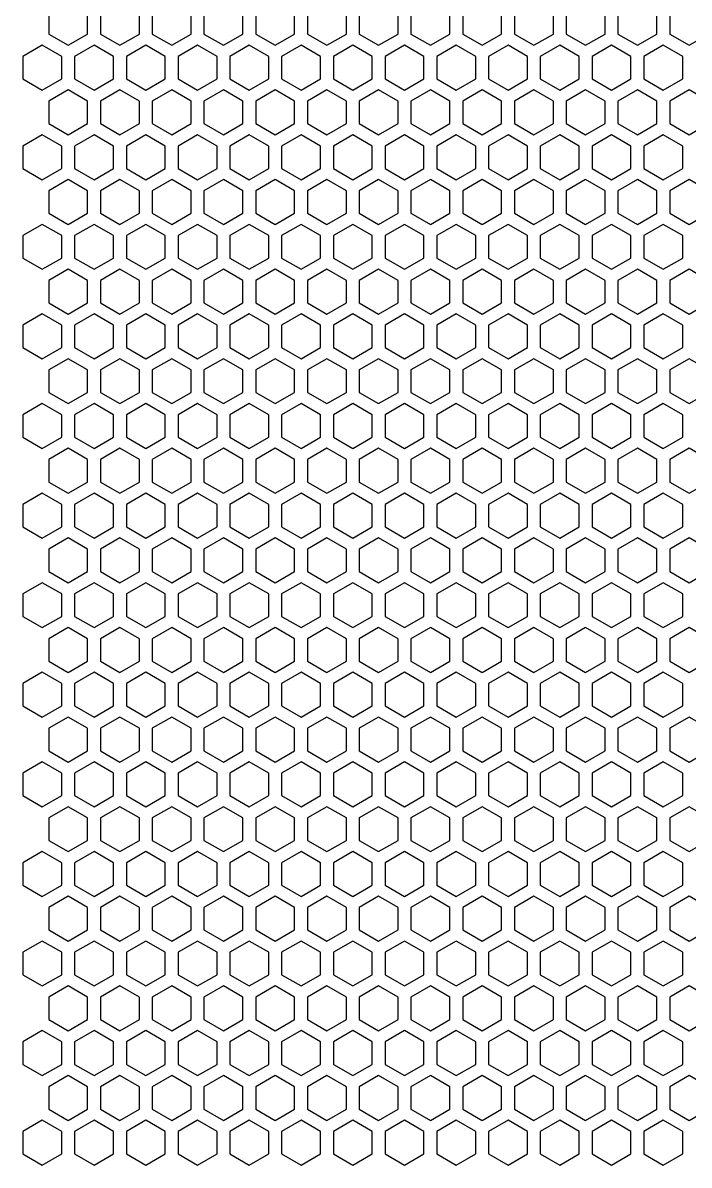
# Model space of a CAD drawing. Header units: millimetres. Extents: x -2 to 201, y -2 to 173.
# Drawn here: x -1.5 to 50.4, y -1.8 to 87.3 of the extents above; entities that cross this region are included whole.
import ezdxf

# ---------------------------------------------------------------- set-up
doc = ezdxf.new("R2010")
doc.units = ezdxf.units.MM
doc.layers.get('0').update_dxf_attribs({"linetype": 'CONTINUOUS'})

msp = doc.modelspace()

# ---------------------------------------------------------------- linework, layer by layer
for points in [[(3.531089, 88.150635), (2.015544, 89.025635), (0.5, 88.150635), (0.5, 86.400635), (2.015544, 85.525635), (3.531089, 86.400635)], [(7.562178, 88.150635), (6.046633, 89.025635), (4.531089, 88.150635), (4.531089, 86.400635), (6.046633, 85.525635), (7.562178, 86.400635)], [(11.593267, 88.150635), (10.077722, 89.025635), (8.562178, 88.150635), (8.562178, 86.400635), (10.077722, 85.525635), (11.593267, 86.400635)], [(15.624356, 88.150635), (14.108811, 89.025635), (12.593267, 88.150635), (12.593267, 86.400635), (14.108811, 85.525635), (15.624356, 86.400635)], [(19.655445, 88.150635), (18.1399, 89.025635), (16.624356, 88.150635), (16.624356, 86.400635), (18.1399, 85.525635), (19.655445, 86.400635)], [(23.686533, 88.150635), (22.170989, 89.025635), (20.655445, 88.150635), (20.655445, 86.400635), (22.170989, 85.525635), (23.686533, 86.400635)], [(27.717622, 88.150635), (26.202078, 89.025635), (24.686533, 88.150635), (24.686533, 86.400635), (26.202078, 85.525635), (27.717622, 86.400635)], [(31.748711, 88.150635), (30.233167, 89.025635), (28.717622, 88.150635), (28.717622, 86.400635), (30.233167, 85.525635), (31.748711, 86.400635)], [(35.7798, 88.150635), (34.264256, 89.025635), (32.748711, 88.150635), (32.748711, 86.400635), (34.264256, 85.525635), (35.7798, 86.400635)], [(39.810889, 88.150635), (38.295345, 89.025635), (36.7798, 88.150635), (36.7798, 86.400635), (38.295345, 85.525635), (39.810889, 86.400635)], [(43.841978, 88.150635), (42.326434, 89.025635), (40.810889, 88.150635), (40.810889, 86.400635), (42.326434, 85.525635), (43.841978, 86.400635)], [(47.873067, 88.150635), (46.357523, 89.025635), (44.841978, 88.150635), (44.841978, 86.400635), (46.357523, 85.525635), (47.873067, 86.400635)], [(51.904156, 88.150635), (50.388611, 89.025635), (48.873067, 88.150635), (48.873067, 86.400635), (50.388611, 85.525635), (51.904156, 86.400635)], [(1.515544, 84.65961), (0, 85.53461), (-1.515544, 84.65961), (-1.515544, 82.90961), (0, 82.03461), (1.515544, 82.90961)], [(5.546633, 84.65961), (4.031089, 85.53461), (2.515544, 84.65961), (2.515544, 82.90961), (4.031089, 82.03461), (5.546633, 82.90961)], [(9.577722, 84.65961), (8.062178, 85.53461), (6.546633, 84.65961), (6.546633, 82.90961), (8.062178, 82.03461), (9.577722, 82.90961)], [(13.608811, 84.65961), (12.093267, 85.53461), (10.577722, 84.65961), (10.577722, 82.90961), (12.093267, 82.03461), (13.608811, 82.90961)], [(17.6399, 84.65961), (16.124356, 85.53461), (14.608811, 84.65961), (14.608811, 82.90961), (16.124356, 82.03461), (17.6399, 82.90961)], [(21.670989, 84.65961), (20.155445, 85.53461), (18.6399, 84.65961), (18.6399, 82.90961), (20.155445, 82.03461), (21.670989, 82.90961)], [(25.702078, 84.65961), (24.186533, 85.53461), (22.670989, 84.65961), (22.670989, 82.90961), (24.186533, 82.03461), (25.702078, 82.90961)], [(29.733167, 84.65961), (28.217622, 85.53461), (26.702078, 84.65961), (26.702078, 82.90961), (28.217622, 82.03461), (29.733167, 82.90961)], [(33.764256, 84.65961), (32.248711, 85.53461), (30.733167, 84.65961), (30.733167, 82.90961), (32.248711, 82.03461), (33.764256, 82.90961)], [(37.795345, 84.65961), (36.2798, 85.53461), (34.764256, 84.65961), (34.764256, 82.90961), (36.2798, 82.03461), (37.795345, 82.90961)], [(41.826434, 84.65961), (40.310889, 85.53461), (38.795345, 84.65961), (38.795345, 82.90961), (40.310889, 82.03461), (41.826434, 82.90961)], [(45.857523, 84.65961), (44.341978, 85.53461), (42.826434, 84.65961), (42.826434, 82.90961), (44.341978, 82.03461), (45.857523, 82.90961)], [(49.888611, 84.65961), (48.373067, 85.53461), (46.857523, 84.65961), (46.857523, 82.90961), (48.373067, 82.03461), (49.888611, 82.90961)], [(3.531089, 81.168584), (2.015544, 82.043584), (0.5, 81.168584), (0.5, 79.418584), (2.015544, 78.543584), (3.531089, 79.418584)], [(7.562178, 81.168584), (6.046633, 82.043584), (4.531089, 81.168584), (4.531089, 79.418584), (6.046633, 78.543584), (7.562178, 79.418584)], [(11.593267, 81.168584), (10.077722, 82.043584), (8.562178, 81.168584), (8.562178, 79.418584), (10.077722, 78.543584), (11.593267, 79.418584)], [(15.624356, 81.168584), (14.108811, 82.043584), (12.593267, 81.168584), (12.593267, 79.418584), (14.108811, 78.543584), (15.624356, 79.418584)], [(19.655445, 81.168584), (18.1399, 82.043584), (16.624356, 81.168584), (16.624356, 79.418584), (18.1399, 78.543584), (19.655445, 79.418584)], [(23.686533, 81.168584), (22.170989, 82.043584), (20.655445, 81.168584), (20.655445, 79.418584), (22.170989, 78.543584), (23.686533, 79.418584)], [(27.717622, 81.168584), (26.202078, 82.043584), (24.686533, 81.168584), (24.686533, 79.418584), (26.202078, 78.543584), (27.717622, 79.418584)], [(31.748711, 81.168584), (30.233167, 82.043584), (28.717622, 81.168584), (28.717622, 79.418584), (30.233167, 78.543584), (31.748711, 79.418584)], [(35.7798, 81.168584), (34.264256, 82.043584), (32.748711, 81.168584), (32.748711, 79.418584), (34.264256, 78.543584), (35.7798, 79.418584)], [(39.810889, 81.168584), (38.295345, 82.043584), (36.7798, 81.168584), (36.7798, 79.418584), (38.295345, 78.543584), (39.810889, 79.418584)], [(43.841978, 81.168584), (42.326434, 82.043584), (40.810889, 81.168584), (40.810889, 79.418584), (42.326434, 78.543584), (43.841978, 79.418584)], [(47.873067, 81.168584), (46.357523, 82.043584), (44.841978, 81.168584), (44.841978, 79.418584), (46.357523, 78.543584), (47.873067, 79.418584)], [(51.904156, 81.168584), (50.388611, 82.043584), (48.873067, 81.168584), (48.873067, 79.418584), (50.388611, 78.543584), (51.904156, 79.418584)], [(1.515544, 77.677559), (0, 78.552559), (-1.515544, 77.677559), (-1.515544, 75.927559), (0, 75.052559), (1.515544, 75.927559)], [(5.546633, 77.677559), (4.031089, 78.552559), (2.515544, 77.677559), (2.515544, 75.927559), (4.031089, 75.052559), (5.546633, 75.927559)], [(9.577722, 77.677559), (8.062178, 78.552559), (6.546633, 77.677559), (6.546633, 75.927559), (8.062178, 75.052559), (9.577722, 75.927559)], [(13.608811, 77.677559), (12.093267, 78.552559), (10.577722, 77.677559), (10.577722, 75.927559), (12.093267, 75.052559), (13.608811, 75.927559)], [(17.6399, 77.677559), (16.124356, 78.552559), (14.608811, 77.677559), (14.608811, 75.927559), (16.124356, 75.052559), (17.6399, 75.927559)], [(21.670989, 77.677559), (20.155445, 78.552559), (18.6399, 77.677559), (18.6399, 75.927559), (20.155445, 75.052559), (21.670989, 75.927559)], [(25.702078, 77.677559), (24.186533, 78.552559), (22.670989, 77.677559), (22.670989, 75.927559), (24.186533, 75.052559), (25.702078, 75.927559)], [(29.733167, 77.677559), (28.217622, 78.552559), (26.702078, 77.677559), (26.702078, 75.927559), (28.217622, 75.052559), (29.733167, 75.927559)], [(33.764256, 77.677559), (32.248711, 78.552559), (30.733167, 77.677559), (30.733167, 75.927559), (32.248711, 75.052559), (33.764256, 75.927559)], [(37.795345, 77.677559), (36.2798, 78.552559), (34.764256, 77.677559), (34.764256, 75.927559), (36.2798, 75.052559), (37.795345, 75.927559)], [(41.826434, 77.677559), (40.310889, 78.552559), (38.795345, 77.677559), (38.795345, 75.927559), (40.310889, 75.052559), (41.826434, 75.927559)], [(45.857523, 77.677559), (44.341978, 78.552559), (42.826434, 77.677559), (42.826434, 75.927559), (44.341978, 75.052559), (45.857523, 75.927559)], [(49.888611, 77.677559), (48.373067, 78.552559), (46.857523, 77.677559), (46.857523, 75.927559), (48.373067, 75.052559), (49.888611, 75.927559)], [(3.531089, 74.186533), (2.015544, 75.061533), (0.5, 74.186533), (0.5, 72.436533), (2.015544, 71.561533), (3.531089, 72.436533)], [(7.562178, 74.186533), (6.046633, 75.061533), (4.531089, 74.186533), (4.531089, 72.436533), (6.046633, 71.561533), (7.562178, 72.436533)], [(11.593267, 74.186533), (10.077722, 75.061533), (8.562178, 74.186533), (8.562178, 72.436533), (10.077722, 71.561533), (11.593267, 72.436533)], [(15.624356, 74.186533), (14.108811, 75.061533), (12.593267, 74.186533), (12.593267, 72.436533), (14.108811, 71.561533), (15.624356, 72.436533)], [(19.655445, 74.186533), (18.1399, 75.061533), (16.624356, 74.186533), (16.624356, 72.436533), (18.1399, 71.561533), (19.655445, 72.436533)], [(23.686533, 74.186533), (22.170989, 75.061533), (20.655445, 74.186533), (20.655445, 72.436533), (22.170989, 71.561533), (23.686533, 72.436533)], [(27.717622, 74.186533), (26.202078, 75.061533), (24.686533, 74.186533), (24.686533, 72.436533), (26.202078, 71.561533), (27.717622, 72.436533)], [(31.748711, 74.186533), (30.233167, 75.061533), (28.717622, 74.186533), (28.717622, 72.436533), (30.233167, 71.561533), (31.748711, 72.436533)], [(35.7798, 74.186533), (34.264256, 75.061533), (32.748711, 74.186533), (32.748711, 72.436533), (34.264256, 71.561533), (35.7798, 72.436533)], [(39.810889, 74.186533), (38.295345, 75.061533), (36.7798, 74.186533), (36.7798, 72.436533), (38.295345, 71.561533), (39.810889, 72.436533)], [(43.841978, 74.186533), (42.326434, 75.061533), (40.810889, 74.186533), (40.810889, 72.436533), (42.326434, 71.561533), (43.841978, 72.436533)], [(47.873067, 74.186533), (46.357523, 75.061533), (44.841978, 74.186533), (44.841978, 72.436533), (46.357523, 71.561533), (47.873067, 72.436533)], [(51.904156, 74.186533), (50.388611, 75.061533), (48.873067, 74.186533), (48.873067, 72.436533), (50.388611, 71.561533), (51.904156, 72.436533)], [(1.515544, 70.695508), (0, 71.570508), (-1.515544, 70.695508), (-1.515544, 68.945508), (0, 68.070508), (1.515544, 68.945508)], [(5.546633, 70.695508), (4.031089, 71.570508), (2.515544, 70.695508), (2.515544, 68.945508), (4.031089, 68.070508), (5.546633, 68.945508)], [(9.577722, 70.695508), (8.062178, 71.570508), (6.546633, 70.695508), (6.546633, 68.945508), (8.062178, 68.070508), (9.577722, 68.945508)], [(13.608811, 70.695508), (12.093267, 71.570508), (10.577722, 70.695508), (10.577722, 68.945508), (12.093267, 68.070508), (13.608811, 68.945508)], [(17.6399, 70.695508), (16.124356, 71.570508), (14.608811, 70.695508), (14.608811, 68.945508), (16.124356, 68.070508), (17.6399, 68.945508)], [(21.670989, 70.695508), (20.155445, 71.570508), (18.6399, 70.695508), (18.6399, 68.945508), (20.155445, 68.070508), (21.670989, 68.945508)], [(25.702078, 70.695508), (24.186533, 71.570508), (22.670989, 70.695508), (22.670989, 68.945508), (24.186533, 68.070508), (25.702078, 68.945508)], [(29.733167, 70.695508), (28.217622, 71.570508), (26.702078, 70.695508), (26.702078, 68.945508), (28.217622, 68.070508), (29.733167, 68.945508)], [(33.764256, 70.695508), (32.248711, 71.570508), (30.733167, 70.695508), (30.733167, 68.945508), (32.248711, 68.070508), (33.764256, 68.945508)], [(37.795345, 70.695508), (36.2798, 71.570508), (34.764256, 70.695508), (34.764256, 68.945508), (36.2798, 68.070508), (37.795345, 68.945508)], [(41.826434, 70.695508), (40.310889, 71.570508), (38.795345, 70.695508), (38.795345, 68.945508), (40.310889, 68.070508), (41.826434, 68.945508)], [(45.857523, 70.695508), (44.341978, 71.570508), (42.826434, 70.695508), (42.826434, 68.945508), (44.341978, 68.070508), (45.857523, 68.945508)], [(49.888611, 70.695508), (48.373067, 71.570508), (46.857523, 70.695508), (46.857523, 68.945508), (48.373067, 68.070508), (49.888611, 68.945508)], [(3.531089, 67.204483), (2.015544, 68.079483), (0.5, 67.204483), (0.5, 65.454483), (2.015544, 64.579483), (3.531089, 65.454483)], [(7.562178, 67.204483), (6.046633, 68.079483), (4.531089, 67.204483), (4.531089, 65.454483), (6.046633, 64.579483), (7.562178, 65.454483)], [(11.593267, 67.204483), (10.077722, 68.079483), (8.562178, 67.204483), (8.562178, 65.454483), (10.077722, 64.579483), (11.593267, 65.454483)], [(15.624356, 67.204483), (14.108811, 68.079483), (12.593267, 67.204483), (12.593267, 65.454483), (14.108811, 64.579483), (15.624356, 65.454483)], [(19.655445, 67.204483), (18.1399, 68.079483), (16.624356, 67.204483), (16.624356, 65.454483), (18.1399, 64.579483), (19.655445, 65.454483)], [(23.686533, 67.204483), (22.170989, 68.079483), (20.655445, 67.204483), (20.655445, 65.454483), (22.170989, 64.579483), (23.686533, 65.454483)], [(27.717622, 67.204483), (26.202078, 68.079483), (24.686533, 67.204483), (24.686533, 65.454483), (26.202078, 64.579483), (27.717622, 65.454483)], [(31.748711, 67.204483), (30.233167, 68.079483), (28.717622, 67.204483), (28.717622, 65.454483), (30.233167, 64.579483), (31.748711, 65.454483)], [(35.7798, 67.204483), (34.264256, 68.079483), (32.748711, 67.204483), (32.748711, 65.454483), (34.264256, 64.579483), (35.7798, 65.454483)], [(39.810889, 67.204483), (38.295345, 68.079483), (36.7798, 67.204483), (36.7798, 65.454483), (38.295345, 64.579483), (39.810889, 65.454483)], [(43.841978, 67.204483), (42.326434, 68.079483), (40.810889, 67.204483), (40.810889, 65.454483), (42.326434, 64.579483), (43.841978, 65.454483)], [(47.873067, 67.204483), (46.357523, 68.079483), (44.841978, 67.204483), (44.841978, 65.454483), (46.357523, 64.579483), (47.873067, 65.454483)], [(51.904156, 67.204483), (50.388611, 68.079483), (48.873067, 67.204483), (48.873067, 65.454483), (50.388611, 64.579483), (51.904156, 65.454483)], [(1.515544, 63.713457), (0, 64.588457), (-1.515544, 63.713457), (-1.515544, 61.963457), (0, 61.088457), (1.515544, 61.963457)], [(5.546633, 63.713457), (4.031089, 64.588457), (2.515544, 63.713457), (2.515544, 61.963457), (4.031089, 61.088457), (5.546633, 61.963457)], [(9.577722, 63.713457), (8.062178, 64.588457), (6.546633, 63.713457), (6.546633, 61.963457), (8.062178, 61.088457), (9.577722, 61.963457)], [(13.608811, 63.713457), (12.093267, 64.588457), (10.577722, 63.713457), (10.577722, 61.963457), (12.093267, 61.088457), (13.608811, 61.963457)], [(17.6399, 63.713457), (16.124356, 64.588457), (14.608811, 63.713457), (14.608811, 61.963457), (16.124356, 61.088457), (17.6399, 61.963457)], [(21.670989, 63.713457), (20.155445, 64.588457), (18.6399, 63.713457), (18.6399, 61.963457), (20.155445, 61.088457), (21.670989, 61.963457)], [(25.702078, 63.713457), (24.186533, 64.588457), (22.670989, 63.713457), (22.670989, 61.963457), (24.186533, 61.088457), (25.702078, 61.963457)], [(29.733167, 63.713457), (28.217622, 64.588457), (26.702078, 63.713457), (26.702078, 61.963457), (28.217622, 61.088457), (29.733167, 61.963457)], [(33.764256, 63.713457), (32.248711, 64.588457), (30.733167, 63.713457), (30.733167, 61.963457), (32.248711, 61.088457), (33.764256, 61.963457)], [(37.795345, 63.713457), (36.2798, 64.588457), (34.764256, 63.713457), (34.764256, 61.963457), (36.2798, 61.088457), (37.795345, 61.963457)], [(41.826434, 63.713457), (40.310889, 64.588457), (38.795345, 63.713457), (38.795345, 61.963457), (40.310889, 61.088457), (41.826434, 61.963457)], [(45.857523, 63.713457), (44.341978, 64.588457), (42.826434, 63.713457), (42.826434, 61.963457), (44.341978, 61.088457), (45.857523, 61.963457)], [(49.888611, 63.713457), (48.373067, 64.588457), (46.857523, 63.713457), (46.857523, 61.963457), (48.373067, 61.088457), (49.888611, 61.963457)], [(3.531089, 60.222432), (2.015544, 61.097432), (0.5, 60.222432), (0.5, 58.472432), (2.015544, 57.597432), (3.531089, 58.472432)], [(7.562178, 60.222432), (6.046633, 61.097432), (4.531089, 60.222432), (4.531089, 58.472432), (6.046633, 57.597432), (7.562178, 58.472432)], [(11.593267, 60.222432), (10.077722, 61.097432), (8.562178, 60.222432), (8.562178, 58.472432), (10.077722, 57.597432), (11.593267, 58.472432)], [(15.624356, 60.222432), (14.108811, 61.097432), (12.593267, 60.222432), (12.593267, 58.472432), (14.108811, 57.597432), (15.624356, 58.472432)], [(19.655445, 60.222432), (18.1399, 61.097432), (16.624356, 60.222432), (16.624356, 58.472432), (18.1399, 57.597432), (19.655445, 58.472432)], [(23.686533, 60.222432), (22.170989, 61.097432), (20.655445, 60.222432), (20.655445, 58.472432), (22.170989, 57.597432), (23.686533, 58.472432)], [(27.717622, 60.222432), (26.202078, 61.097432), (24.686533, 60.222432), (24.686533, 58.472432), (26.202078, 57.597432), (27.717622, 58.472432)], [(31.748711, 60.222432), (30.233167, 61.097432), (28.717622, 60.222432), (28.717622, 58.472432), (30.233167, 57.597432), (31.748711, 58.472432)], [(35.7798, 60.222432), (34.264256, 61.097432), (32.748711, 60.222432), (32.748711, 58.472432), (34.264256, 57.597432), (35.7798, 58.472432)], [(39.810889, 60.222432), (38.295345, 61.097432), (36.7798, 60.222432), (36.7798, 58.472432), (38.295345, 57.597432), (39.810889, 58.472432)], [(43.841978, 60.222432), (42.326434, 61.097432), (40.810889, 60.222432), (40.810889, 58.472432), (42.326434, 57.597432), (43.841978, 58.472432)], [(47.873067, 60.222432), (46.357523, 61.097432), (44.841978, 60.222432), (44.841978, 58.472432), (46.357523, 57.597432), (47.873067, 58.472432)], [(51.904156, 60.222432), (50.388611, 61.097432), (48.873067, 60.222432), (48.873067, 58.472432), (50.388611, 57.597432), (51.904156, 58.472432)], [(1.515544, 56.731406), (0, 57.606406), (-1.515544, 56.731406), (-1.515544, 54.981406), (0, 54.106406), (1.515544, 54.981406)], [(5.546633, 56.731406), (4.031089, 57.606406), (2.515544, 56.731406), (2.515544, 54.981406), (4.031089, 54.106406), (5.546633, 54.981406)], [(9.577722, 56.731406), (8.062178, 57.606406), (6.546633, 56.731406), (6.546633, 54.981406), (8.062178, 54.106406), (9.577722, 54.981406)], [(13.608811, 56.731406), (12.093267, 57.606406), (10.577722, 56.731406), (10.577722, 54.981406), (12.093267, 54.106406), (13.608811, 54.981406)], [(17.6399, 56.731406), (16.124356, 57.606406), (14.608811, 56.731406), (14.608811, 54.981406), (16.124356, 54.106406), (17.6399, 54.981406)], [(21.670989, 56.731406), (20.155445, 57.606406), (18.6399, 56.731406), (18.6399, 54.981406), (20.155445, 54.106406), (21.670989, 54.981406)], [(25.702078, 56.731406), (24.186533, 57.606406), (22.670989, 56.731406), (22.670989, 54.981406), (24.186533, 54.106406), (25.702078, 54.981406)], [(29.733167, 56.731406), (28.217622, 57.606406), (26.702078, 56.731406), (26.702078, 54.981406), (28.217622, 54.106406), (29.733167, 54.981406)], [(33.764256, 56.731406), (32.248711, 57.606406), (30.733167, 56.731406), (30.733167, 54.981406), (32.248711, 54.106406), (33.764256, 54.981406)], [(37.795345, 56.731406), (36.2798, 57.606406), (34.764256, 56.731406), (34.764256, 54.981406), (36.2798, 54.106406), (37.795345, 54.981406)], [(41.826434, 56.731406), (40.310889, 57.606406), (38.795345, 56.731406), (38.795345, 54.981406), (40.310889, 54.106406), (41.826434, 54.981406)], [(45.857523, 56.731406), (44.341978, 57.606406), (42.826434, 56.731406), (42.826434, 54.981406), (44.341978, 54.106406), (45.857523, 54.981406)], [(49.888611, 56.731406), (48.373067, 57.606406), (46.857523, 56.731406), (46.857523, 54.981406), (48.373067, 54.106406), (49.888611, 54.981406)], [(3.531089, 53.240381), (2.015544, 54.115381), (0.5, 53.240381), (0.5, 51.490381), (2.015544, 50.615381), (3.531089, 51.490381)], [(7.562178, 53.240381), (6.046633, 54.115381), (4.531089, 53.240381), (4.531089, 51.490381), (6.046633, 50.615381), (7.562178, 51.490381)], [(11.593267, 53.240381), (10.077722, 54.115381), (8.562178, 53.240381), (8.562178, 51.490381), (10.077722, 50.615381), (11.593267, 51.490381)], [(15.624356, 53.240381), (14.108811, 54.115381), (12.593267, 53.240381), (12.593267, 51.490381), (14.108811, 50.615381), (15.624356, 51.490381)], [(19.655445, 53.240381), (18.1399, 54.115381), (16.624356, 53.240381), (16.624356, 51.490381), (18.1399, 50.615381), (19.655445, 51.490381)], [(23.686533, 53.240381), (22.170989, 54.115381), (20.655445, 53.240381), (20.655445, 51.490381), (22.170989, 50.615381), (23.686533, 51.490381)], [(27.717622, 53.240381), (26.202078, 54.115381), (24.686533, 53.240381), (24.686533, 51.490381), (26.202078, 50.615381), (27.717622, 51.490381)], [(31.748711, 53.240381), (30.233167, 54.115381), (28.717622, 53.240381), (28.717622, 51.490381), (30.233167, 50.615381), (31.748711, 51.490381)], [(35.7798, 53.240381), (34.264256, 54.115381), (32.748711, 53.240381), (32.748711, 51.490381), (34.264256, 50.615381), (35.7798, 51.490381)], [(39.810889, 53.240381), (38.295345, 54.115381), (36.7798, 53.240381), (36.7798, 51.490381), (38.295345, 50.615381), (39.810889, 51.490381)], [(43.841978, 53.240381), (42.326434, 54.115381), (40.810889, 53.240381), (40.810889, 51.490381), (42.326434, 50.615381), (43.841978, 51.490381)], [(47.873067, 53.240381), (46.357523, 54.115381), (44.841978, 53.240381), (44.841978, 51.490381), (46.357523, 50.615381), (47.873067, 51.490381)], [(51.904156, 53.240381), (50.388611, 54.115381), (48.873067, 53.240381), (48.873067, 51.490381), (50.388611, 50.615381), (51.904156, 51.490381)], [(1.515544, 49.749356), (0, 50.624356), (-1.515544, 49.749356), (-1.515544, 47.999356), (0, 47.124356), (1.515544, 47.999356)], [(5.546633, 49.749356), (4.031089, 50.624356), (2.515544, 49.749356), (2.515544, 47.999356), (4.031089, 47.124356), (5.546633, 47.999356)], [(9.577722, 49.749356), (8.062178, 50.624356), (6.546633, 49.749356), (6.546633, 47.999356), (8.062178, 47.124356), (9.577722, 47.999356)], [(13.608811, 49.749356), (12.093267, 50.624356), (10.577722, 49.749356), (10.577722, 47.999356), (12.093267, 47.124356), (13.608811, 47.999356)], [(17.6399, 49.749356), (16.124356, 50.624356), (14.608811, 49.749356), (14.608811, 47.999356), (16.124356, 47.124356), (17.6399, 47.999356)], [(21.670989, 49.749356), (20.155445, 50.624356), (18.6399, 49.749356), (18.6399, 47.999356), (20.155445, 47.124356), (21.670989, 47.999356)], [(25.702078, 49.749356), (24.186533, 50.624356), (22.670989, 49.749356), (22.670989, 47.999356), (24.186533, 47.124356), (25.702078, 47.999356)], [(29.733167, 49.749356), (28.217622, 50.624356), (26.702078, 49.749356), (26.702078, 47.999356), (28.217622, 47.124356), (29.733167, 47.999356)], [(33.764256, 49.749356), (32.248711, 50.624356), (30.733167, 49.749356), (30.733167, 47.999356), (32.248711, 47.124356), (33.764256, 47.999356)], [(37.795345, 49.749356), (36.2798, 50.624356), (34.764256, 49.749356), (34.764256, 47.999356), (36.2798, 47.124356), (37.795345, 47.999356)], [(41.826434, 49.749356), (40.310889, 50.624356), (38.795345, 49.749356), (38.795345, 47.999356), (40.310889, 47.124356), (41.826434, 47.999356)], [(45.857523, 49.749356), (44.341978, 50.624356), (42.826434, 49.749356), (42.826434, 47.999356), (44.341978, 47.124356), (45.857523, 47.999356)], [(49.888611, 49.749356), (48.373067, 50.624356), (46.857523, 49.749356), (46.857523, 47.999356), (48.373067, 47.124356), (49.888611, 47.999356)], [(3.531089, 46.25833), (2.015544, 47.13333), (0.5, 46.25833), (0.5, 44.50833), (2.015544, 43.63333), (3.531089, 44.50833)], [(7.562178, 46.25833), (6.046633, 47.13333), (4.531089, 46.25833), (4.531089, 44.50833), (6.046633, 43.63333), (7.562178, 44.50833)], [(11.593267, 46.25833), (10.077722, 47.13333), (8.562178, 46.25833), (8.562178, 44.50833), (10.077722, 43.63333), (11.593267, 44.50833)], [(15.624356, 46.25833), (14.108811, 47.13333), (12.593267, 46.25833), (12.593267, 44.50833), (14.108811, 43.63333), (15.624356, 44.50833)], [(19.655445, 46.25833), (18.1399, 47.13333), (16.624356, 46.25833), (16.624356, 44.50833), (18.1399, 43.63333), (19.655445, 44.50833)], [(23.686533, 46.25833), (22.170989, 47.13333), (20.655445, 46.25833), (20.655445, 44.50833), (22.170989, 43.63333), (23.686533, 44.50833)], [(27.717622, 46.25833), (26.202078, 47.13333), (24.686533, 46.25833), (24.686533, 44.50833), (26.202078, 43.63333), (27.717622, 44.50833)], [(31.748711, 46.25833), (30.233167, 47.13333), (28.717622, 46.25833), (28.717622, 44.50833), (30.233167, 43.63333), (31.748711, 44.50833)], [(35.7798, 46.25833), (34.264256, 47.13333), (32.748711, 46.25833), (32.748711, 44.50833), (34.264256, 43.63333), (35.7798, 44.50833)], [(39.810889, 46.25833), (38.295345, 47.13333), (36.7798, 46.25833), (36.7798, 44.50833), (38.295345, 43.63333), (39.810889, 44.50833)], [(43.841978, 46.25833), (42.326434, 47.13333), (40.810889, 46.25833), (40.810889, 44.50833), (42.326434, 43.63333), (43.841978, 44.50833)], [(47.873067, 46.25833), (46.357523, 47.13333), (44.841978, 46.25833), (44.841978, 44.50833), (46.357523, 43.63333), (47.873067, 44.50833)], [(51.904156, 46.25833), (50.388611, 47.13333), (48.873067, 46.25833), (48.873067, 44.50833), (50.388611, 43.63333), (51.904156, 44.50833)], [(1.515544, 42.767305), (0, 43.642305), (-1.515544, 42.767305), (-1.515544, 41.017305), (0, 40.142305), (1.515544, 41.017305)], [(5.546633, 42.767305), (4.031089, 43.642305), (2.515544, 42.767305), (2.515544, 41.017305), (4.031089, 40.142305), (5.546633, 41.017305)], [(9.577722, 42.767305), (8.062178, 43.642305), (6.546633, 42.767305), (6.546633, 41.017305), (8.062178, 40.142305), (9.577722, 41.017305)], [(13.608811, 42.767305), (12.093267, 43.642305), (10.577722, 42.767305), (10.577722, 41.017305), (12.093267, 40.142305), (13.608811, 41.017305)], [(17.6399, 42.767305), (16.124356, 43.642305), (14.608811, 42.767305), (14.608811, 41.017305), (16.124356, 40.142305), (17.6399, 41.017305)], [(21.670989, 42.767305), (20.155445, 43.642305), (18.6399, 42.767305), (18.6399, 41.017305), (20.155445, 40.142305), (21.670989, 41.017305)], [(25.702078, 42.767305), (24.186533, 43.642305), (22.670989, 42.767305), (22.670989, 41.017305), (24.186533, 40.142305), (25.702078, 41.017305)], [(29.733167, 42.767305), (28.217622, 43.642305), (26.702078, 42.767305), (26.702078, 41.017305), (28.217622, 40.142305), (29.733167, 41.017305)], [(33.764256, 42.767305), (32.248711, 43.642305), (30.733167, 42.767305), (30.733167, 41.017305), (32.248711, 40.142305), (33.764256, 41.017305)], [(37.795345, 42.767305), (36.2798, 43.642305), (34.764256, 42.767305), (34.764256, 41.017305), (36.2798, 40.142305), (37.795345, 41.017305)], [(41.826434, 42.767305), (40.310889, 43.642305), (38.795345, 42.767305), (38.795345, 41.017305), (40.310889, 40.142305), (41.826434, 41.017305)], [(45.857523, 42.767305), (44.341978, 43.642305), (42.826434, 42.767305), (42.826434, 41.017305), (44.341978, 40.142305), (45.857523, 41.017305)], [(49.888611, 42.767305), (48.373067, 43.642305), (46.857523, 42.767305), (46.857523, 41.017305), (48.373067, 40.142305), (49.888611, 41.017305)], [(3.531089, 39.276279), (2.015544, 40.151279), (0.5, 39.276279), (0.5, 37.526279), (2.015544, 36.651279), (3.531089, 37.526279)], [(7.562178, 39.276279), (6.046633, 40.151279), (4.531089, 39.276279), (4.531089, 37.526279), (6.046633, 36.651279), (7.562178, 37.526279)], [(11.593267, 39.276279), (10.077722, 40.151279), (8.562178, 39.276279), (8.562178, 37.526279), (10.077722, 36.651279), (11.593267, 37.526279)], [(15.624356, 39.276279), (14.108811, 40.151279), (12.593267, 39.276279), (12.593267, 37.526279), (14.108811, 36.651279), (15.624356, 37.526279)], [(19.655445, 39.276279), (18.1399, 40.151279), (16.624356, 39.276279), (16.624356, 37.526279), (18.1399, 36.651279), (19.655445, 37.526279)], [(23.686533, 39.276279), (22.170989, 40.151279), (20.655445, 39.276279), (20.655445, 37.526279), (22.170989, 36.651279), (23.686533, 37.526279)], [(27.717622, 39.276279), (26.202078, 40.151279), (24.686533, 39.276279), (24.686533, 37.526279), (26.202078, 36.651279), (27.717622, 37.526279)], [(31.748711, 39.276279), (30.233167, 40.151279), (28.717622, 39.276279), (28.717622, 37.526279), (30.233167, 36.651279), (31.748711, 37.526279)], [(35.7798, 39.276279), (34.264256, 40.151279), (32.748711, 39.276279), (32.748711, 37.526279), (34.264256, 36.651279), (35.7798, 37.526279)], [(39.810889, 39.276279), (38.295345, 40.151279), (36.7798, 39.276279), (36.7798, 37.526279), (38.295345, 36.651279), (39.810889, 37.526279)], [(43.841978, 39.276279), (42.326434, 40.151279), (40.810889, 39.276279), (40.810889, 37.526279), (42.326434, 36.651279), (43.841978, 37.526279)], [(47.873067, 39.276279), (46.357523, 40.151279), (44.841978, 39.276279), (44.841978, 37.526279), (46.357523, 36.651279), (47.873067, 37.526279)], [(51.904156, 39.276279), (50.388611, 40.151279), (48.873067, 39.276279), (48.873067, 37.526279), (50.388611, 36.651279), (51.904156, 37.526279)], [(1.515544, 35.785254), (0, 36.660254), (-1.515544, 35.785254), (-1.515544, 34.035254), (0, 33.160254), (1.515544, 34.035254)], [(5.546633, 35.785254), (4.031089, 36.660254), (2.515544, 35.785254), (2.515544, 34.035254), (4.031089, 33.160254), (5.546633, 34.035254)], [(9.577722, 35.785254), (8.062178, 36.660254), (6.546633, 35.785254), (6.546633, 34.035254), (8.062178, 33.160254), (9.577722, 34.035254)], [(13.608811, 35.785254), (12.093267, 36.660254), (10.577722, 35.785254), (10.577722, 34.035254), (12.093267, 33.160254), (13.608811, 34.035254)], [(17.6399, 35.785254), (16.124356, 36.660254), (14.608811, 35.785254), (14.608811, 34.035254), (16.124356, 33.160254), (17.6399, 34.035254)], [(21.670989, 35.785254), (20.155445, 36.660254), (18.6399, 35.785254), (18.6399, 34.035254), (20.155445, 33.160254), (21.670989, 34.035254)], [(25.702078, 35.785254), (24.186533, 36.660254), (22.670989, 35.785254), (22.670989, 34.035254), (24.186533, 33.160254), (25.702078, 34.035254)], [(29.733167, 35.785254), (28.217622, 36.660254), (26.702078, 35.785254), (26.702078, 34.035254), (28.217622, 33.160254), (29.733167, 34.035254)], [(33.764256, 35.785254), (32.248711, 36.660254), (30.733167, 35.785254), (30.733167, 34.035254), (32.248711, 33.160254), (33.764256, 34.035254)], [(37.795345, 35.785254), (36.2798, 36.660254), (34.764256, 35.785254), (34.764256, 34.035254), (36.2798, 33.160254), (37.795345, 34.035254)], [(41.826434, 35.785254), (40.310889, 36.660254), (38.795345, 35.785254), (38.795345, 34.035254), (40.310889, 33.160254), (41.826434, 34.035254)], [(45.857523, 35.785254), (44.341978, 36.660254), (42.826434, 35.785254), (42.826434, 34.035254), (44.341978, 33.160254), (45.857523, 34.035254)], [(49.888611, 35.785254), (48.373067, 36.660254), (46.857523, 35.785254), (46.857523, 34.035254), (48.373067, 33.160254), (49.888611, 34.035254)], [(3.531089, 32.294229), (2.015544, 33.169229), (0.5, 32.294229), (0.5, 30.544229), (2.015544, 29.669229), (3.531089, 30.544229)], [(7.562178, 32.294229), (6.046633, 33.169229), (4.531089, 32.294229), (4.531089, 30.544229), (6.046633, 29.669229), (7.562178, 30.544229)], [(11.593267, 32.294229), (10.077722, 33.169229), (8.562178, 32.294229), (8.562178, 30.544229), (10.077722, 29.669229), (11.593267, 30.544229)], [(15.624356, 32.294229), (14.108811, 33.169229), (12.593267, 32.294229), (12.593267, 30.544229), (14.108811, 29.669229), (15.624356, 30.544229)], [(19.655445, 32.294229), (18.1399, 33.169229), (16.624356, 32.294229), (16.624356, 30.544229), (18.1399, 29.669229), (19.655445, 30.544229)], [(23.686533, 32.294229), (22.170989, 33.169229), (20.655445, 32.294229), (20.655445, 30.544229), (22.170989, 29.669229), (23.686533, 30.544229)], [(27.717622, 32.294229), (26.202078, 33.169229), (24.686533, 32.294229), (24.686533, 30.544229), (26.202078, 29.669229), (27.717622, 30.544229)], [(31.748711, 32.294229), (30.233167, 33.169229), (28.717622, 32.294229), (28.717622, 30.544229), (30.233167, 29.669229), (31.748711, 30.544229)], [(35.7798, 32.294229), (34.264256, 33.169229), (32.748711, 32.294229), (32.748711, 30.544229), (34.264256, 29.669229), (35.7798, 30.544229)], [(39.810889, 32.294229), (38.295345, 33.169229), (36.7798, 32.294229), (36.7798, 30.544229), (38.295345, 29.669229), (39.810889, 30.544229)], [(43.841978, 32.294229), (42.326434, 33.169229), (40.810889, 32.294229), (40.810889, 30.544229), (42.326434, 29.669229), (43.841978, 30.544229)], [(47.873067, 32.294229), (46.357523, 33.169229), (44.841978, 32.294229), (44.841978, 30.544229), (46.357523, 29.669229), (47.873067, 30.544229)], [(51.904156, 32.294229), (50.388611, 33.169229), (48.873067, 32.294229), (48.873067, 30.544229), (50.388611, 29.669229), (51.904156, 30.544229)], [(1.515544, 28.803203), (0, 29.678203), (-1.515544, 28.803203), (-1.515544, 27.053203), (0, 26.178203), (1.515544, 27.053203)], [(5.546633, 28.803203), (4.031089, 29.678203), (2.515544, 28.803203), (2.515544, 27.053203), (4.031089, 26.178203), (5.546633, 27.053203)], [(9.577722, 28.803203), (8.062178, 29.678203), (6.546633, 28.803203), (6.546633, 27.053203), (8.062178, 26.178203), (9.577722, 27.053203)], [(13.608811, 28.803203), (12.093267, 29.678203), (10.577722, 28.803203), (10.577722, 27.053203), (12.093267, 26.178203), (13.608811, 27.053203)], [(17.6399, 28.803203), (16.124356, 29.678203), (14.608811, 28.803203), (14.608811, 27.053203), (16.124356, 26.178203), (17.6399, 27.053203)], [(21.670989, 28.803203), (20.155445, 29.678203), (18.6399, 28.803203), (18.6399, 27.053203), (20.155445, 26.178203), (21.670989, 27.053203)], [(25.702078, 28.803203), (24.186533, 29.678203), (22.670989, 28.803203), (22.670989, 27.053203), (24.186533, 26.178203), (25.702078, 27.053203)], [(29.733167, 28.803203), (28.217622, 29.678203), (26.702078, 28.803203), (26.702078, 27.053203), (28.217622, 26.178203), (29.733167, 27.053203)], [(33.764256, 28.803203), (32.248711, 29.678203), (30.733167, 28.803203), (30.733167, 27.053203), (32.248711, 26.178203), (33.764256, 27.053203)], [(37.795345, 28.803203), (36.2798, 29.678203), (34.764256, 28.803203), (34.764256, 27.053203), (36.2798, 26.178203), (37.795345, 27.053203)], [(41.826434, 28.803203), (40.310889, 29.678203), (38.795345, 28.803203), (38.795345, 27.053203), (40.310889, 26.178203), (41.826434, 27.053203)], [(45.857523, 28.803203), (44.341978, 29.678203), (42.826434, 28.803203), (42.826434, 27.053203), (44.341978, 26.178203), (45.857523, 27.053203)], [(49.888611, 28.803203), (48.373067, 29.678203), (46.857523, 28.803203), (46.857523, 27.053203), (48.373067, 26.178203), (49.888611, 27.053203)], [(3.531089, 25.312178), (2.015544, 26.187178), (0.5, 25.312178), (0.5, 23.562178), (2.015544, 22.687178), (3.531089, 23.562178)], [(7.562178, 25.312178), (6.046633, 26.187178), (4.531089, 25.312178), (4.531089, 23.562178), (6.046633, 22.687178), (7.562178, 23.562178)], [(11.593267, 25.312178), (10.077722, 26.187178), (8.562178, 25.312178), (8.562178, 23.562178), (10.077722, 22.687178), (11.593267, 23.562178)], [(15.624356, 25.312178), (14.108811, 26.187178), (12.593267, 25.312178), (12.593267, 23.562178), (14.108811, 22.687178), (15.624356, 23.562178)], [(19.655445, 25.312178), (18.1399, 26.187178), (16.624356, 25.312178), (16.624356, 23.562178), (18.1399, 22.687178), (19.655445, 23.562178)], [(23.686533, 25.312178), (22.170989, 26.187178), (20.655445, 25.312178), (20.655445, 23.562178), (22.170989, 22.687178), (23.686533, 23.562178)], [(27.717622, 25.312178), (26.202078, 26.187178), (24.686533, 25.312178), (24.686533, 23.562178), (26.202078, 22.687178), (27.717622, 23.562178)], [(31.748711, 25.312178), (30.233167, 26.187178), (28.717622, 25.312178), (28.717622, 23.562178), (30.233167, 22.687178), (31.748711, 23.562178)], [(35.7798, 25.312178), (34.264256, 26.187178), (32.748711, 25.312178), (32.748711, 23.562178), (34.264256, 22.687178), (35.7798, 23.562178)], [(39.810889, 25.312178), (38.295345, 26.187178), (36.7798, 25.312178), (36.7798, 23.562178), (38.295345, 22.687178), (39.810889, 23.562178)], [(43.841978, 25.312178), (42.326434, 26.187178), (40.810889, 25.312178), (40.810889, 23.562178), (42.326434, 22.687178), (43.841978, 23.562178)], [(47.873067, 25.312178), (46.357523, 26.187178), (44.841978, 25.312178), (44.841978, 23.562178), (46.357523, 22.687178), (47.873067, 23.562178)], [(51.904156, 25.312178), (50.388611, 26.187178), (48.873067, 25.312178), (48.873067, 23.562178), (50.388611, 22.687178), (51.904156, 23.562178)], [(1.515544, 21.821152), (0, 22.696152), (-1.515544, 21.821152), (-1.515544, 20.071152), (0, 19.196152), (1.515544, 20.071152)], [(5.546633, 21.821152), (4.031089, 22.696152), (2.515544, 21.821152), (2.515544, 20.071152), (4.031089, 19.196152), (5.546633, 20.071152)], [(9.577722, 21.821152), (8.062178, 22.696152), (6.546633, 21.821152), (6.546633, 20.071152), (8.062178, 19.196152), (9.577722, 20.071152)], [(13.608811, 21.821152), (12.093267, 22.696152), (10.577722, 21.821152), (10.577722, 20.071152), (12.093267, 19.196152), (13.608811, 20.071152)], [(17.6399, 21.821152), (16.124356, 22.696152), (14.608811, 21.821152), (14.608811, 20.071152), (16.124356, 19.196152), (17.6399, 20.071152)], [(21.670989, 21.821152), (20.155445, 22.696152), (18.6399, 21.821152), (18.6399, 20.071152), (20.155445, 19.196152), (21.670989, 20.071152)], [(25.702078, 21.821152), (24.186533, 22.696152), (22.670989, 21.821152), (22.670989, 20.071152), (24.186533, 19.196152), (25.702078, 20.071152)], [(29.733167, 21.821152), (28.217622, 22.696152), (26.702078, 21.821152), (26.702078, 20.071152), (28.217622, 19.196152), (29.733167, 20.071152)], [(33.764256, 21.821152), (32.248711, 22.696152), (30.733167, 21.821152), (30.733167, 20.071152), (32.248711, 19.196152), (33.764256, 20.071152)], [(37.795345, 21.821152), (36.2798, 22.696152), (34.764256, 21.821152), (34.764256, 20.071152), (36.2798, 19.196152), (37.795345, 20.071152)], [(41.826434, 21.821152), (40.310889, 22.696152), (38.795345, 21.821152), (38.795345, 20.071152), (40.310889, 19.196152), (41.826434, 20.071152)], [(45.857523, 21.821152), (44.341978, 22.696152), (42.826434, 21.821152), (42.826434, 20.071152), (44.341978, 19.196152), (45.857523, 20.071152)], [(49.888611, 21.821152), (48.373067, 22.696152), (46.857523, 21.821152), (46.857523, 20.071152), (48.373067, 19.196152), (49.888611, 20.071152)], [(3.531089, 18.330127), (2.015544, 19.205127), (0.5, 18.330127), (0.5, 16.580127), (2.015544, 15.705127), (3.531089, 16.580127)], [(7.562178, 18.330127), (6.046633, 19.205127), (4.531089, 18.330127), (4.531089, 16.580127), (6.046633, 15.705127), (7.562178, 16.580127)], [(11.593267, 18.330127), (10.077722, 19.205127), (8.562178, 18.330127), (8.562178, 16.580127), (10.077722, 15.705127), (11.593267, 16.580127)], [(15.624356, 18.330127), (14.108811, 19.205127), (12.593267, 18.330127), (12.593267, 16.580127), (14.108811, 15.705127), (15.624356, 16.580127)], [(19.655445, 18.330127), (18.1399, 19.205127), (16.624356, 18.330127), (16.624356, 16.580127), (18.1399, 15.705127), (19.655445, 16.580127)], [(23.686533, 18.330127), (22.170989, 19.205127), (20.655445, 18.330127), (20.655445, 16.580127), (22.170989, 15.705127), (23.686533, 16.580127)], [(27.717622, 18.330127), (26.202078, 19.205127), (24.686533, 18.330127), (24.686533, 16.580127), (26.202078, 15.705127), (27.717622, 16.580127)], [(31.748711, 18.330127), (30.233167, 19.205127), (28.717622, 18.330127), (28.717622, 16.580127), (30.233167, 15.705127), (31.748711, 16.580127)], [(35.7798, 18.330127), (34.264256, 19.205127), (32.748711, 18.330127), (32.748711, 16.580127), (34.264256, 15.705127), (35.7798, 16.580127)], [(39.810889, 18.330127), (38.295345, 19.205127), (36.7798, 18.330127), (36.7798, 16.580127), (38.295345, 15.705127), (39.810889, 16.580127)], [(43.841978, 18.330127), (42.326434, 19.205127), (40.810889, 18.330127), (40.810889, 16.580127), (42.326434, 15.705127), (43.841978, 16.580127)], [(47.873067, 18.330127), (46.357523, 19.205127), (44.841978, 18.330127), (44.841978, 16.580127), (46.357523, 15.705127), (47.873067, 16.580127)], [(51.904156, 18.330127), (50.388611, 19.205127), (48.873067, 18.330127), (48.873067, 16.580127), (50.388611, 15.705127), (51.904156, 16.580127)], [(1.515544, 14.839102), (0, 15.714102), (-1.515544, 14.839102), (-1.515544, 13.089102), (0, 12.214102), (1.515544, 13.089102)], [(5.546633, 14.839102), (4.031089, 15.714102), (2.515544, 14.839102), (2.515544, 13.089102), (4.031089, 12.214102), (5.546633, 13.089102)], [(9.577722, 14.839102), (8.062178, 15.714102), (6.546633, 14.839102), (6.546633, 13.089102), (8.062178, 12.214102), (9.577722, 13.089102)], [(13.608811, 14.839102), (12.093267, 15.714102), (10.577722, 14.839102), (10.577722, 13.089102), (12.093267, 12.214102), (13.608811, 13.089102)], [(17.6399, 14.839102), (16.124356, 15.714102), (14.608811, 14.839102), (14.608811, 13.089102), (16.124356, 12.214102), (17.6399, 13.089102)], [(21.670989, 14.839102), (20.155445, 15.714102), (18.6399, 14.839102), (18.6399, 13.089102), (20.155445, 12.214102), (21.670989, 13.089102)], [(25.702078, 14.839102), (24.186533, 15.714102), (22.670989, 14.839102), (22.670989, 13.089102), (24.186533, 12.214102), (25.702078, 13.089102)], [(29.733167, 14.839102), (28.217622, 15.714102), (26.702078, 14.839102), (26.702078, 13.089102), (28.217622, 12.214102), (29.733167, 13.089102)], [(33.764256, 14.839102), (32.248711, 15.714102), (30.733167, 14.839102), (30.733167, 13.089102), (32.248711, 12.214102), (33.764256, 13.089102)], [(37.795345, 14.839102), (36.2798, 15.714102), (34.764256, 14.839102), (34.764256, 13.089102), (36.2798, 12.214102), (37.795345, 13.089102)], [(41.826434, 14.839102), (40.310889, 15.714102), (38.795345, 14.839102), (38.795345, 13.089102), (40.310889, 12.214102), (41.826434, 13.089102)], [(45.857523, 14.839102), (44.341978, 15.714102), (42.826434, 14.839102), (42.826434, 13.089102), (44.341978, 12.214102), (45.857523, 13.089102)], [(49.888611, 14.839102), (48.373067, 15.714102), (46.857523, 14.839102), (46.857523, 13.089102), (48.373067, 12.214102), (49.888611, 13.089102)], [(3.531089, 11.348076), (2.015544, 12.223076), (0.5, 11.348076), (0.5, 9.598076), (2.015544, 8.723076), (3.531089, 9.598076)], [(7.562178, 11.348076), (6.046633, 12.223076), (4.531089, 11.348076), (4.531089, 9.598076), (6.046633, 8.723076), (7.562178, 9.598076)], [(11.593267, 11.348076), (10.077722, 12.223076), (8.562178, 11.348076), (8.562178, 9.598076), (10.077722, 8.723076), (11.593267, 9.598076)], [(15.624356, 11.348076), (14.108811, 12.223076), (12.593267, 11.348076), (12.593267, 9.598076), (14.108811, 8.723076), (15.624356, 9.598076)], [(19.655445, 11.348076), (18.1399, 12.223076), (16.624356, 11.348076), (16.624356, 9.598076), (18.1399, 8.723076), (19.655445, 9.598076)], [(23.686533, 11.348076), (22.170989, 12.223076), (20.655445, 11.348076), (20.655445, 9.598076), (22.170989, 8.723076), (23.686533, 9.598076)], [(27.717622, 11.348076), (26.202078, 12.223076), (24.686533, 11.348076), (24.686533, 9.598076), (26.202078, 8.723076), (27.717622, 9.598076)], [(31.748711, 11.348076), (30.233167, 12.223076), (28.717622, 11.348076), (28.717622, 9.598076), (30.233167, 8.723076), (31.748711, 9.598076)], [(35.7798, 11.348076), (34.264256, 12.223076), (32.748711, 11.348076), (32.748711, 9.598076), (34.264256, 8.723076), (35.7798, 9.598076)], [(39.810889, 11.348076), (38.295345, 12.223076), (36.7798, 11.348076), (36.7798, 9.598076), (38.295345, 8.723076), (39.810889, 9.598076)], [(43.841978, 11.348076), (42.326434, 12.223076), (40.810889, 11.348076), (40.810889, 9.598076), (42.326434, 8.723076), (43.841978, 9.598076)], [(47.873067, 11.348076), (46.357523, 12.223076), (44.841978, 11.348076), (44.841978, 9.598076), (46.357523, 8.723076), (47.873067, 9.598076)], [(51.904156, 11.348076), (50.388611, 12.223076), (48.873067, 11.348076), (48.873067, 9.598076), (50.388611, 8.723076), (51.904156, 9.598076)], [(1.515544, 7.857051), (0, 8.732051), (-1.515544, 7.857051), (-1.515544, 6.107051), (0, 5.232051), (1.515544, 6.107051)], [(5.546633, 7.857051), (4.031089, 8.732051), (2.515544, 7.857051), (2.515544, 6.107051), (4.031089, 5.232051), (5.546633, 6.107051)], [(9.577722, 7.857051), (8.062178, 8.732051), (6.546633, 7.857051), (6.546633, 6.107051), (8.062178, 5.232051), (9.577722, 6.107051)], [(13.608811, 7.857051), (12.093267, 8.732051), (10.577722, 7.857051), (10.577722, 6.107051), (12.093267, 5.232051), (13.608811, 6.107051)], [(17.6399, 7.857051), (16.124356, 8.732051), (14.608811, 7.857051), (14.608811, 6.107051), (16.124356, 5.232051), (17.6399, 6.107051)], [(21.670989, 7.857051), (20.155445, 8.732051), (18.6399, 7.857051), (18.6399, 6.107051), (20.155445, 5.232051), (21.670989, 6.107051)], [(25.702078, 7.857051), (24.186533, 8.732051), (22.670989, 7.857051), (22.670989, 6.107051), (24.186533, 5.232051), (25.702078, 6.107051)], [(29.733167, 7.857051), (28.217622, 8.732051), (26.702078, 7.857051), (26.702078, 6.107051), (28.217622, 5.232051), (29.733167, 6.107051)], [(33.764256, 7.857051), (32.248711, 8.732051), (30.733167, 7.857051), (30.733167, 6.107051), (32.248711, 5.232051), (33.764256, 6.107051)], [(37.795345, 7.857051), (36.2798, 8.732051), (34.764256, 7.857051), (34.764256, 6.107051), (36.2798, 5.232051), (37.795345, 6.107051)], [(41.826434, 7.857051), (40.310889, 8.732051), (38.795345, 7.857051), (38.795345, 6.107051), (40.310889, 5.232051), (41.826434, 6.107051)], [(45.857523, 7.857051), (44.341978, 8.732051), (42.826434, 7.857051), (42.826434, 6.107051), (44.341978, 5.232051), (45.857523, 6.107051)], [(49.888611, 7.857051), (48.373067, 8.732051), (46.857523, 7.857051), (46.857523, 6.107051), (48.373067, 5.232051), (49.888611, 6.107051)], [(3.531089, 4.366025), (2.015544, 5.241025), (0.5, 4.366025), (0.5, 2.616025), (2.015544, 1.741025), (3.531089, 2.616025)], [(7.562178, 4.366025), (6.046633, 5.241025), (4.531089, 4.366025), (4.531089, 2.616025), (6.046633, 1.741025), (7.562178, 2.616025)], [(11.593267, 4.366025), (10.077722, 5.241025), (8.562178, 4.366025), (8.562178, 2.616025), (10.077722, 1.741025), (11.593267, 2.616025)], [(15.624356, 4.366025), (14.108811, 5.241025), (12.593267, 4.366025), (12.593267, 2.616025), (14.108811, 1.741025), (15.624356, 2.616025)], [(19.655445, 4.366025), (18.1399, 5.241025), (16.624356, 4.366025), (16.624356, 2.616025), (18.1399, 1.741025), (19.655445, 2.616025)], [(23.686533, 4.366025), (22.170989, 5.241025), (20.655445, 4.366025), (20.655445, 2.616025), (22.170989, 1.741025), (23.686533, 2.616025)], [(27.717622, 4.366025), (26.202078, 5.241025), (24.686533, 4.366025), (24.686533, 2.616025), (26.202078, 1.741025), (27.717622, 2.616025)], [(31.748711, 4.366025), (30.233167, 5.241025), (28.717622, 4.366025), (28.717622, 2.616025), (30.233167, 1.741025), (31.748711, 2.616025)], [(35.7798, 4.366025), (34.264256, 5.241025), (32.748711, 4.366025), (32.748711, 2.616025), (34.264256, 1.741025), (35.7798, 2.616025)], [(39.810889, 4.366025), (38.295345, 5.241025), (36.7798, 4.366025), (36.7798, 2.616025), (38.295345, 1.741025), (39.810889, 2.616025)], [(43.841978, 4.366025), (42.326434, 5.241025), (40.810889, 4.366025), (40.810889, 2.616025), (42.326434, 1.741025), (43.841978, 2.616025)], [(47.873067, 4.366025), (46.357523, 5.241025), (44.841978, 4.366025), (44.841978, 2.616025), (46.357523, 1.741025), (47.873067, 2.616025)], [(51.904156, 4.366025), (50.388611, 5.241025), (48.873067, 4.366025), (48.873067, 2.616025), (50.388611, 1.741025), (51.904156, 2.616025)], [(1.515544, 0.875), (0, 1.75), (-1.515544, 0.875), (-1.515544, -0.875), (0, -1.75), (1.515544, -0.875)], [(5.546633, 0.875), (4.031089, 1.75), (2.515544, 0.875), (2.515544, -0.875), (4.031089, -1.75), (5.546633, -0.875)], [(9.577722, 0.875), (8.062178, 1.75), (6.546633, 0.875), (6.546633, -0.875), (8.062178, -1.75), (9.577722, -0.875)], [(13.608811, 0.875), (12.093267, 1.75), (10.577722, 0.875), (10.577722, -0.875), (12.093267, -1.75), (13.608811, -0.875)], [(17.6399, 0.875), (16.124356, 1.75), (14.608811, 0.875), (14.608811, -0.875), (16.124356, -1.75), (17.6399, -0.875)], [(21.670989, 0.875), (20.155445, 1.75), (18.6399, 0.875), (18.6399, -0.875), (20.155445, -1.75), (21.670989, -0.875)], [(25.702078, 0.875), (24.186533, 1.75), (22.670989, 0.875), (22.670989, -0.875), (24.186533, -1.75), (25.702078, -0.875)], [(29.733167, 0.875), (28.217622, 1.75), (26.702078, 0.875), (26.702078, -0.875), (28.217622, -1.75), (29.733167, -0.875)], [(33.764256, 0.875), (32.248711, 1.75), (30.733167, 0.875), (30.733167, -0.875), (32.248711, -1.75), (33.764256, -0.875)], [(37.795345, 0.875), (36.2798, 1.75), (34.764256, 0.875), (34.764256, -0.875), (36.2798, -1.75), (37.795345, -0.875)], [(41.826434, 0.875), (40.310889, 1.75), (38.795345, 0.875), (38.795345, -0.875), (40.310889, -1.75), (41.826434, -0.875)], [(45.857523, 0.875), (44.341978, 1.75), (42.826434, 0.875), (42.826434, -0.875), (44.341978, -1.75), (45.857523, -0.875)], [(49.888611, 0.875), (48.373067, 1.75), (46.857523, 0.875), (46.857523, -0.875), (48.373067, -1.75), (49.888611, -0.875)]]:
    msp.add_lwpolyline(points, close=True)

doc.saveas('drawing.dxf')
